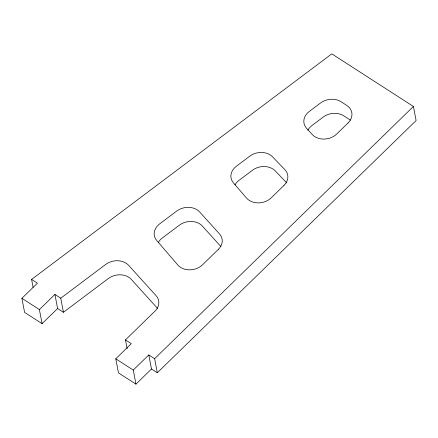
<?xml version="1.0" encoding="UTF-8"?>
<svg xmlns="http://www.w3.org/2000/svg" width="438" height="438" viewBox="0 0 438 438"><rect width="100%" height="100%" fill="white"/><g stroke="black" fill="none" stroke-linecap="round" stroke-linejoin="round"><path stroke-width="0.66" d="M42.075 323.649L39.393 309.573L54.92 294.44L57.608 308.516L42.075 323.649L24.588 312.376L21.9 298.3L37.427 283.167L31.596 279.406L331.785 53.858L413.412 106.461L416.1 120.538L157.313 372.765L151.482 369.01L148.794 354.933L133.267 370.066L135.955 384.142L151.482 369.01M127.135 348.615L125.471 339.899L154.915 311.204A15.697 12.45 -10.8 0 0 156.125 295.727L128.641 265.329A15.697 12.45 -10.8 0 0 105.684 264.437L60.751 298.196L63.439 312.272L108.367 278.513A15.697 12.45 -10.8 0 1 131.329 279.406L157.521 308.379M135.955 384.142L118.463 372.869L115.774 358.793L131.301 343.66L125.471 339.899M157.313 372.765L154.625 358.689L413.412 106.461M54.92 294.44L60.751 298.196M148.794 354.933L154.625 358.689M57.608 308.516L63.439 312.272M21.9 298.3L39.393 309.573M115.774 358.793L133.267 370.066M286.83 182.985L275.206 170.869A15.697 12.45 -10.8 0 0 252.48 170.234L239.071 180.308A15.697 12.45 -10.8 0 0 234.96 184.973M220.971 246.638L202.351 226.041A15.697 12.45 -10.8 0 0 179.394 225.148L162.356 237.949A15.697 12.45 -10.8 0 0 158.244 242.614M31.596 279.406L33.129 287.454M350.411 120.176A15.697 12.45 -10.8 0 0 349.404 119.459L343.726 115.802A15.697 12.45 -10.8 0 0 323.282 117.028L312.009 125.503A15.697 12.45 -10.8 0 0 307.859 130.239M218.316 249.408L202.548 264.782A15.697 12.45 -10.8 0 1 177.828 265.023L156.705 240.484A15.697 12.45 -10.8 0 1 159.667 223.873L176.706 211.067A15.697 12.45 -10.8 0 1 199.668 211.965L219.526 233.93A15.697 12.45 -10.8 0 1 218.316 249.408M283.944 185.449L271.242 197.828A15.697 12.45 -10.8 0 1 246.523 198.069L233.421 182.843A15.697 12.45 -10.8 0 1 236.383 166.232L249.791 156.152A15.697 12.45 -10.8 0 1 272.518 156.793L284.919 169.714A15.697 12.45 -10.8 0 1 283.944 185.449M348.029 122.985L336.702 134.023A15.697 12.45 -10.8 0 1 312.168 134.477L306.54 128.252A15.697 12.45 -10.8 0 1 309.321 111.427L320.6 102.952A15.697 12.45 -10.8 0 1 341.043 101.72L346.721 105.383A15.697 12.45 -10.8 0 1 348.029 122.985"/></g></svg>
